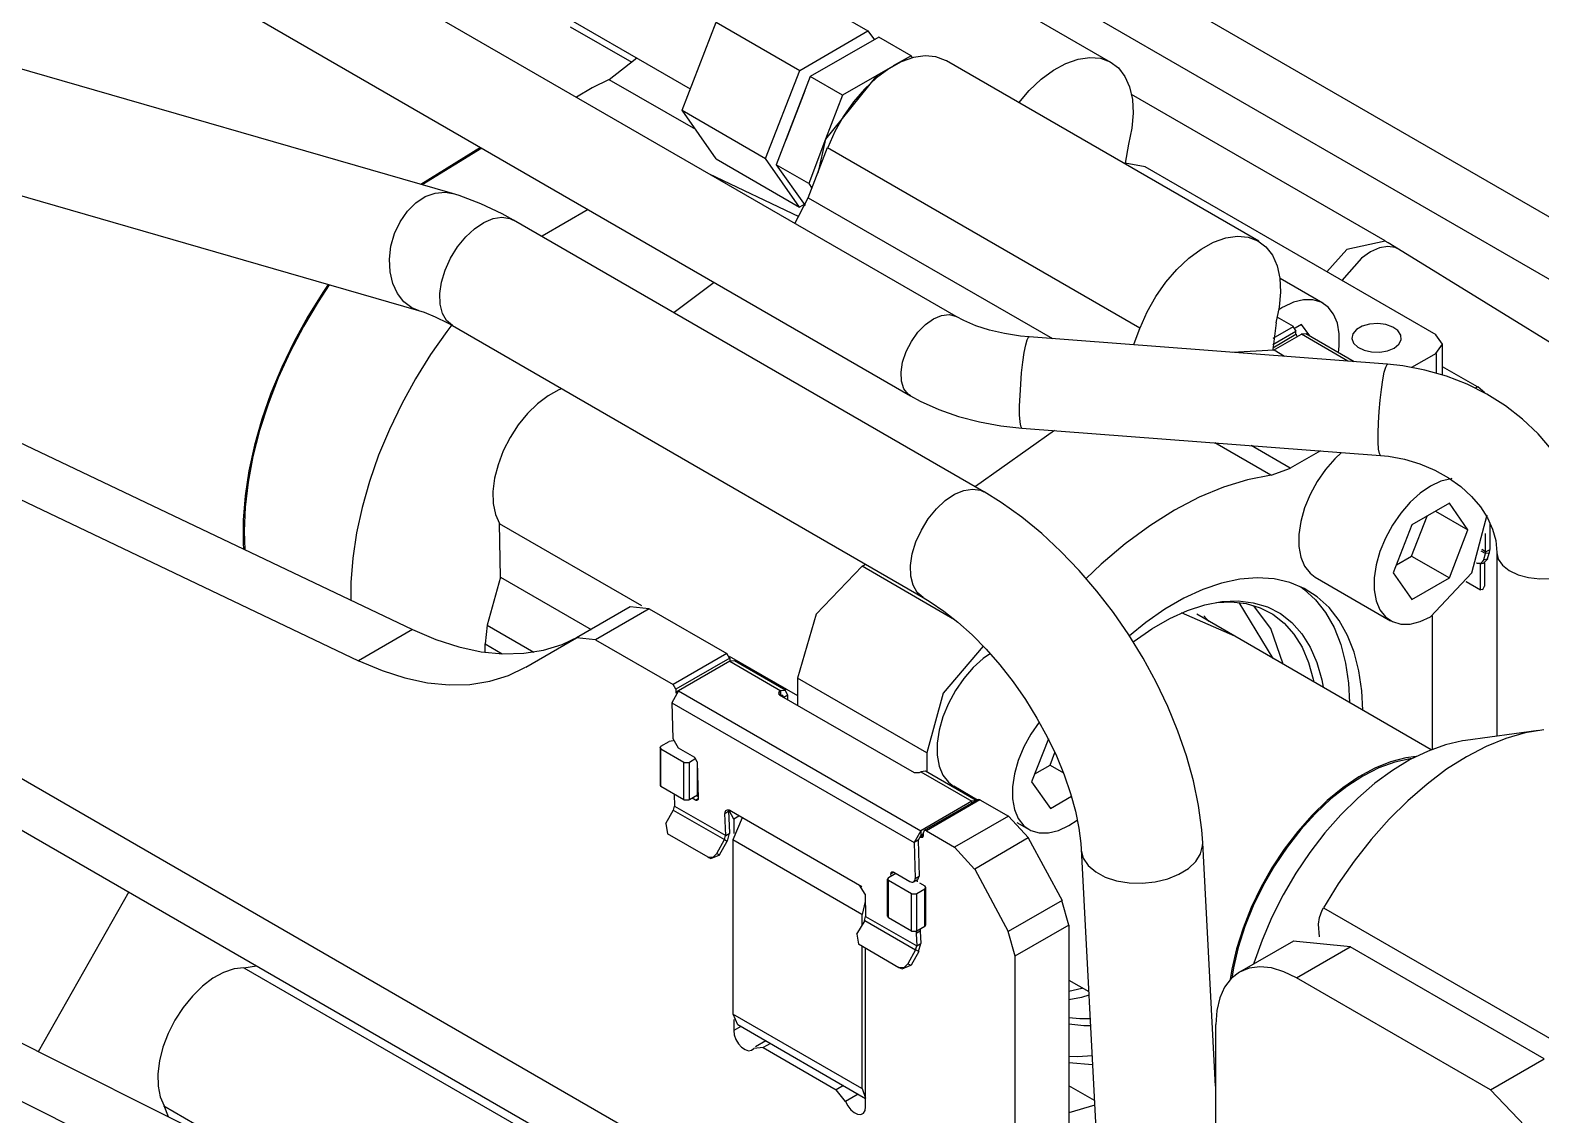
# Model space of a CAD drawing. Extents: x 0 to 258, y 0 to 184.
# Drawn here: x 196.2 to 206.12, y 84.47 to 91.59 of the extents above; entities that cross this region are included whole.
import ezdxf

# ---------------------------------------------------------------- set-up
doc = ezdxf.new("R2010")
doc.units = 0

msp = doc.modelspace()

# ---------------------------------------------------------------- linework, layer by layer
for p, q in [((202.277005, 89.706964), (188.492231, 97.665356)), ((189.622, 97.500521), (200.530757, 91.201858)), ((188.193252, 97.145715), (201.978026, 89.187323)), ((209.452496, 88.46554), (201.745193, 92.915562)), ((203.293004, 91.375953), (201.242486, 92.559962)), ((208.841309, 88.409978), (201.745193, 92.507046)), ((201.149882, 91.899034), (201.697568, 91.582593)), ((200.149758, 91.374101), (199.744946, 91.607728)), ((200.477841, 91.0611), (200.70009, 91.639743)), ((200.70009, 91.639743), (201.250423, 91.323566)), ((201.250423, 91.323566), (201.697568, 91.582593)), ((201.697568, 91.582593), (201.739902, 91.524649)), ((190.682978, 91.474908), (198.70778, 87.652477)), ((201.769006, 91.541847), (201.319215, 91.282556)), ((201.980672, 91.419345), (201.769006, 91.541847)), ((198.969718, 90.515265), (195.874097, 91.408497)), ((199.99757, 91.263736), (200.179312, 91.404851)), ((201.916405, 91.378634), (201.834781, 91.333985)), ((201.980672, 91.419345), (201.864256, 91.352406)), ((201.996547, 91.406981), (201.916405, 91.378634)), ((201.991255, 91.405587), (201.980672, 91.419345)), ((202.073065, 91.418252), (201.996547, 91.406981)), ((202.143867, 91.41214), (202.073065, 91.418252)), ((202.206996, 91.388831), (202.143867, 91.41214)), ((202.212553, 91.385656), (202.206996, 91.388831)), ((204.264023, 90.201734), (202.213505, 91.385743)), ((202.916132, 91.32437), (202.997756, 91.369019)), ((202.997756, 91.369019), (203.077898, 91.397366)), ((203.077898, 91.397366), (203.154415, 91.408637)), ((203.154415, 91.408637), (203.225191, 91.402526)), ((203.225191, 91.402526), (203.288321, 91.379216)), ((203.288321, 91.379216), (203.34211, 91.339317)), ((190.328437, 91.270914), (198.353239, 87.448219)), ((199.99757, 91.263736), (199.887953, 91.208102)), ((199.9963, 91.26377), (200.565153, 90.936746)), ((201.025528, 90.744658), (201.250423, 91.323566)), ((201.319215, 91.282556), (201.094319, 90.703913)), ((201.530881, 91.160054), (201.319215, 91.282556)), ((201.756517, 91.28976), (201.419703, 90.870785)), ((201.755777, 91.289699), (201.530881, 91.160054)), ((201.753925, 91.27425), (201.676031, 91.201051)), ((201.834781, 91.333985), (201.753925, 91.27425)), ((201.858964, 91.349495), (201.755777, 91.289699)), ((201.806047, 91.314835), (201.755777, 91.289699)), ((202.757382, 91.191433), (202.835275, 91.264633)), ((202.835275, 91.264633), (202.916132, 91.32437)), ((203.34211, 91.339317), (203.385026, 91.283921)), ((203.385026, 91.283921), (203.415982, 91.214539)), ((199.887953, 91.208102), (199.782913, 91.147018)), ((201.283364, 91.188597), (201.15766, 90.864612)), ((201.530881, 91.160054), (201.419756, 90.870865)), ((201.676031, 91.201051), (201.603218, 91.116382)), ((202.687982, 91.111167), (202.757382, 91.191433)), ((203.415982, 91.214539), (203.433974, 91.133058)), ((205.094814, 90.203322), (203.427941, 91.164552)), ((200.477841, 91.0611), (201.025528, 90.744658)), ((200.70009, 90.741748), (200.477841, 91.0611)), ((201.603218, 91.116382), (201.537443, 91.022542)), ((203.433974, 91.133058), (203.438736, 91.041695)), ((201.537443, 91.022542), (201.480531, 90.922093)), ((203.438736, 91.041695), (203.430005, 90.942934)), ((201.419756, 90.870865), (201.308631, 90.581411)), ((201.419703, 90.870785), (201.368612, 90.649499)), ((201.480531, 90.922093), (201.434017, 90.81776)), ((203.430005, 90.942934), (203.408045, 90.839464)), ((199.152994, 90.817879), (198.760988, 90.575222)), ((199.162943, 90.81213), (198.770698, 90.57242)), ((201.305986, 90.487484), (201.432985, 90.817683)), ((201.432985, 90.817683), (203.483504, 89.633939)), ((203.408203, 90.839459), (203.387037, 90.713702)), ((200.70009, 90.741748), (201.247777, 90.425307)), ((201.247777, 90.425307), (201.025528, 90.744658)), ((201.308631, 90.581411), (201.094319, 90.703913)), ((201.094319, 90.703913), (201.284819, 90.43589)), ((203.518481, 90.689578), (203.387063, 90.713708)), ((205.428189, 89.587372), (203.517899, 90.689625)), ((195.651847, 90.639884), (198.747468, 89.746651)), ((201.245131, 90.362336), (200.657757, 90.641471)), ((201.308631, 90.581411), (201.329798, 90.549661)), ((198.729265, 90.453847), (198.791203, 90.49436)), ((198.791203, 90.49436), (198.856264, 90.517882)), ((198.856264, 90.517882), (198.921431, 90.523306)), ((198.921431, 90.523306), (198.968924, 90.515183)), ((199.013506, 90.501575), (198.969083, 90.515149)), ((199.155614, 90.448225), (199.013506, 90.501575)), ((201.217271, 90.318889), (201.305774, 90.487521)), ((201.305986, 90.487484), (202.909359, 89.562237)), ((198.626051, 90.330118), (198.673332, 90.398235)), ((198.673332, 90.398235), (198.729265, 90.453847)), ((199.296081, 90.381188), (199.155614, 90.448225)), ((199.369476, 90.340677), (199.296081, 90.381188)), ((199.860092, 90.409635), (199.558997, 90.23454)), ((201.279527, 90.442505), (201.247777, 90.425307)), ((198.589618, 90.252685), (198.626051, 90.330118)), ((199.056421, 90.229687), (199.114868, 90.284186)), ((199.114868, 90.284186), (199.175828, 90.32513)), ((199.175828, 90.32513), (199.236444, 90.35061)), ((199.236444, 90.35061), (199.293858, 90.35942)), ((199.293858, 90.35942), (199.345399, 90.351165)), ((199.345399, 90.351165), (199.368153, 90.340688)), ((202.459567, 88.556292), (199.369238, 90.34064)), ((190.005646, 90.216286), (202.663296, 82.908768)), ((198.555486, 90.084614), (198.565805, 90.169553)), ((198.565805, 90.169553), (198.589618, 90.252685)), ((199.003187, 90.164179), (199.056421, 90.229687)), ((203.885299, 90.150074), (203.966897, 90.194723)), ((203.966897, 90.194723), (204.047065, 90.22307)), ((204.047065, 90.22307), (204.123556, 90.234341)), ((204.123556, 90.234341), (204.194359, 90.228229)), ((204.194359, 90.228229), (204.257488, 90.204893)), ((204.257488, 90.204893), (204.311252, 90.164991)), ((205.094206, 90.203181), (204.841688, 90.147508)), ((205.110954, 90.167944), (205.056397, 90.157731)), ((205.113599, 90.191889), (205.09402, 90.20324)), ((205.159028, 90.161435), (205.110954, 90.167944)), ((205.182312, 90.150535), (205.113599, 90.191889)), ((198.559455, 90.001836), (198.555486, 90.084614)), ((198.921987, 90.012766), (198.957679, 90.090728)), ((198.957679, 90.090728), (199.003187, 90.164179)), ((203.726523, 90.017137), (203.804443, 90.090337)), ((203.804443, 90.090337), (203.885299, 90.150074)), ((204.311252, 90.164991), (204.354193, 90.109598)), ((204.354193, 90.109598), (204.385123, 90.040217)), ((204.841688, 90.147508), (204.711486, 90.000802)), ((204.938234, 90.089805), (204.808509, 89.94479)), ((204.997897, 90.13127), (204.938207, 90.089797)), ((205.056397, 90.157731), (204.997897, 90.13127)), ((205.182312, 90.150535), (205.159028, 90.161435)), ((208.195727, 88.290387), (205.182126, 90.150405)), ((198.577447, 89.925091), (198.559455, 90.001836)), ((198.89791, 89.933936), (198.921987, 90.012766)), ((203.65371, 89.932468), (203.726523, 90.017137)), ((204.385123, 90.040217), (204.403115, 89.958736)), ((198.160755, 89.915826), (198.087254, 89.804725)), ((198.1534, 89.91795), (198.118448, 89.866187)), ((198.608456, 89.857969), (198.577447, 89.925091)), ((198.886533, 89.85793), (198.89791, 89.933936)), ((200.68792, 89.931687), (200.42593, 89.734028)), ((203.587961, 89.838631), (203.65371, 89.932468)), ((204.403115, 89.958736), (204.407877, 89.867373)), ((204.68471, 89.794805), (204.404252, 89.957789)), ((198.087254, 89.804725), (197.990469, 89.642276)), ((198.118448, 89.866187), (198.019362, 89.707271)), ((198.651133, 89.803605), (198.608456, 89.857969)), ((198.703494, 89.764545), (198.651133, 89.803605)), ((198.889179, 89.788299), (198.886533, 89.85793)), ((198.903995, 89.728297), (198.889179, 89.788299)), ((203.531023, 89.738179), (203.587961, 89.838631)), ((204.407877, 89.867373), (204.399146, 89.768612)), ((204.491512, 89.80079), (204.423302, 89.768712)), ((204.55742, 89.817168), (204.491512, 89.80079)), ((204.618723, 89.817308), (204.55742, 89.817168)), ((204.673386, 89.801195), (204.618723, 89.817308)), ((204.719556, 89.769379), (204.673386, 89.801195)), ((204.755619, 89.722942), (204.719556, 89.769379)), ((190.21202, 89.758558), (202.869671, 82.45104)), ((198.019362, 89.707271), (197.92898, 89.5431)), ((198.746092, 89.746871), (198.703494, 89.764545)), ((198.747203, 89.74654), (198.78324, 89.735084)), ((198.78324, 89.735084), (198.855603, 89.706308)), ((198.855603, 89.706308), (198.935957, 89.666594)), ((198.931194, 89.680733), (198.903995, 89.728297)), ((198.969453, 89.647856), (198.931194, 89.680733)), ((202.07579, 89.655365), (202.128601, 89.693081)), ((202.128601, 89.693081), (202.181305, 89.715359)), ((202.181305, 89.715359), (202.230597, 89.720783)), ((202.230597, 89.720783), (202.27338, 89.709009)), ((202.27338, 89.709009), (202.276291, 89.707422)), ((202.326588, 89.68086), (202.277085, 89.706974)), ((202.405751, 89.6473), (202.326588, 89.68086)), ((203.484509, 89.633849), (203.531023, 89.738179)), ((204.399146, 89.768612), (204.377186, 89.665141)), ((204.491565, 89.642141), (204.385732, 89.702466)), ((204.422773, 89.768612), (204.396315, 89.752208)), ((204.780225, 89.663464), (204.755619, 89.722942)), ((197.990469, 89.642276), (197.902866, 89.475001)), ((198.932438, 89.610211), (198.825546, 89.457941)), ((198.964558, 89.652656), (198.932438, 89.610211)), ((198.935957, 89.666594), (198.969453, 89.647861)), ((198.969718, 89.647962), (202.060047, 87.86335)), ((201.982948, 89.543886), (202.026207, 89.60457)), ((202.026207, 89.60457), (202.07579, 89.655365)), ((202.495709, 89.618307), (202.405751, 89.6473)), ((202.594425, 89.595289), (202.495709, 89.618307)), ((202.699465, 89.579255), (202.594425, 89.595289)), ((202.754868, 89.57399), (202.699465, 89.579255)), ((202.743915, 89.555609), (202.752911, 89.572463)), ((202.752911, 89.572463), (202.756615, 89.574051)), ((205.108043, 89.394491), (202.7559, 89.573879)), ((203.483504, 89.633939), (203.44117, 89.521756)), ((204.377371, 89.665162), (204.35594, 89.490411)), ((204.356628, 89.523079), (204.50744, 89.611449)), ((204.356628, 89.502706), (204.50744, 89.591077)), ((204.359273, 89.565677), (204.491565, 89.642141)), ((204.361919, 89.486566), (204.544481, 89.590812)), ((204.50863, 89.611494), (204.490903, 89.642115)), ((204.544481, 89.655635), (204.502148, 89.630764)), ((204.50744, 89.591077), (204.50744, 89.611449)), ((204.50863, 89.591082), (204.513922, 89.573646)), ((204.574723, 89.593878), (204.543476, 89.590783)), ((204.600044, 89.579964), (204.544481, 89.655635)), ((204.848752, 89.414335), (204.544481, 89.590812)), ((204.891085, 89.410896), (204.573586, 89.593987)), ((204.792925, 89.592971), (204.780225, 89.663464)), ((204.792925, 89.513866), (204.792925, 89.592971)), ((204.882724, 89.593728), (204.87611, 89.563084)), ((204.906272, 89.621472), (204.882724, 89.593728)), ((204.944108, 89.6433), (204.906272, 89.621472)), ((204.992156, 89.656873), (204.944108, 89.6433)), ((205.045231, 89.660683), (204.992156, 89.656873)), ((205.097592, 89.654333), (205.045231, 89.660683)), ((205.14355, 89.638511), (205.097592, 89.654333)), ((205.178131, 89.614937), (205.14355, 89.638511)), ((205.197446, 89.586166), (205.178131, 89.614937)), ((205.200092, 89.55531), (205.197446, 89.586166)), ((205.469913, 89.526083), (205.42766, 89.587317)), ((197.985469, 84.013138), (186.970879, 89.522814)), ((197.902866, 89.475001), (197.82529, 89.304417)), ((197.92898, 89.5431), (197.848044, 89.375119)), ((201.925718, 89.408488), (201.948737, 89.477126)), ((201.948737, 89.477126), (201.982948, 89.543886)), ((202.724336, 89.471133), (202.734125, 89.521108)), ((202.734125, 89.521108), (202.743915, 89.555609)), ((204.363401, 89.486267), (204.092071, 89.47198)), ((204.433357, 89.446085), (204.364565, 89.486302)), ((204.787898, 89.470805), (204.792925, 89.513866)), ((204.87611, 89.563084), (204.886958, 89.532858)), ((204.886958, 89.532858), (204.914342, 89.506328)), ((204.914342, 89.506328), (204.955167, 89.486378)), ((204.955167, 89.486378), (205.004988, 89.47516)), ((205.004988, 89.47516), (205.058434, 89.473837)), ((205.058434, 89.473837), (205.10971, 89.482648)), ((205.10971, 89.482648), (205.153234, 89.500587)), ((205.153657, 89.500576), (205.184746, 89.525711)), ((205.184746, 89.525711), (205.200092, 89.55531)), ((205.42766, 89.464849), (205.469913, 89.526083)), ((205.470522, 89.322789), (205.470522, 89.525989)), ((197.848044, 89.375119), (197.777321, 89.204807)), ((198.825546, 89.457941), (198.726486, 89.299025)), ((201.9154, 89.342281), (201.925718, 89.408488)), ((202.707138, 89.338101), (202.715075, 89.408826)), ((202.715075, 89.408826), (202.724336, 89.471133)), ((205.088491, 89.341517), (205.09828, 89.376018)), ((205.09828, 89.376018), (205.107276, 89.392872)), ((205.107276, 89.392872), (205.11098, 89.39446)), ((205.209537, 89.383495), (205.109075, 89.394396)), ((205.354344, 89.356204), (205.209537, 89.383495)), ((205.428189, 89.46487), (205.266793, 89.372531)), ((205.428189, 89.46487), (205.428189, 89.335225)), ((205.700709, 89.245267), (205.470522, 89.378352)), ((197.630928, 83.80888), (186.616337, 89.318821)), ((197.82529, 89.304417), (197.758404, 89.13207)), ((198.726486, 89.299025), (198.636078, 89.134853)), ((201.91831, 89.282668), (201.9154, 89.342281)), ((201.93445, 89.233392), (201.91831, 89.282668)), ((202.700788, 89.263404), (202.707138, 89.338101)), ((205.069441, 89.229235), (205.078701, 89.291542)), ((205.078701, 89.291542), (205.088491, 89.341517)), ((205.495843, 89.315725), (205.354344, 89.356204)), ((205.632394, 89.262562), (205.495843, 89.315725)), ((197.777321, 89.204807), (197.71742, 89.033656)), ((199.598049, 89.187783), (199.52894, 89.135414)), ((199.667979, 89.226129), (199.598049, 89.187783)), ((199.686499, 89.233882), (199.667979, 89.226129)), ((201.962601, 89.197552), (201.93445, 89.233392)), ((201.977153, 89.187365), (201.962601, 89.197552)), ((201.9771, 89.187397), (202.04068, 89.152967)), ((202.693909, 89.120815), (202.696554, 89.189424)), ((202.696554, 89.189424), (202.700788, 89.263404)), ((205.061503, 89.158512), (205.069441, 89.229235)), ((205.762357, 89.197356), (205.632394, 89.262562)), ((205.700709, 89.245267), (205.684834, 89.236006)), ((205.748466, 89.20582), (205.701662, 89.245399)), ((205.884224, 89.120894), (205.762357, 89.197356)), ((197.758404, 89.13207), (197.702841, 88.959517)), ((198.636078, 89.134853), (198.555169, 88.966875)), ((199.52894, 89.135414), (199.4629, 89.070719)), ((202.04068, 89.152967), (202.163129, 89.097833)), ((202.163129, 89.097833), (202.29333, 89.052362)), ((202.693909, 89.061881), (202.693909, 89.120815)), ((205.05092, 89.009835), (205.055153, 89.083813)), ((205.055153, 89.083813), (205.061503, 89.158512)), ((205.996539, 89.034106), (205.884224, 89.120894)), ((197.71742, 89.033656), (197.668842, 88.863172)), ((199.40202, 88.995789), (199.348336, 88.913043)), ((199.4629, 89.070719), (199.40202, 88.995789)), ((202.29333, 89.052362), (202.429775, 89.016704)), ((202.429775, 89.016704), (202.570798, 88.990986)), ((202.570798, 88.990986), (202.709254, 88.97572)), ((202.696819, 89.016331), (202.693909, 89.061881)), ((202.702111, 88.987026), (202.696819, 89.016331)), ((202.709254, 88.975807), (202.702111, 88.987026)), ((202.708275, 88.975656), (205.063064, 88.796269)), ((202.709254, 88.975728), (202.709254, 88.975807)), ((205.048274, 88.941224), (205.05092, 89.009835)), ((206.097928, 88.938065), (205.996539, 89.034106)), ((197.702841, 88.959517), (197.659106, 88.788326)), ((198.555169, 88.966875), (198.484446, 88.79656)), ((199.348336, 88.913043), (199.303516, 88.825164)), ((202.922746, 88.960139), (202.403714, 88.592154)), ((204.343398, 88.666359), (203.975628, 88.879084)), ((205.048274, 88.882293), (205.048274, 88.941224)), ((205.051184, 88.836742), (205.048274, 88.882293)), ((206.187224, 88.833962), (206.097928, 88.938065)), ((197.659106, 88.788326), (197.627567, 88.620041)), ((197.668842, 88.863172), (197.632012, 88.694852)), ((198.484446, 88.79656), (198.424518, 88.625409)), ((199.303516, 88.825164), (199.26904, 88.734992)), ((204.470398, 88.712396), (204.213753, 88.860827)), ((204.668835, 88.826167), (204.470398, 88.712396)), ((204.807636, 88.815666), (204.763265, 88.773811)), ((205.056476, 88.807437), (205.051184, 88.836742)), ((205.06362, 88.796219), (205.056476, 88.807437)), ((205.06362, 88.796137), (205.06362, 88.796219)), ((205.06362, 88.796137), (205.114949, 88.790872)), ((205.114949, 88.790872), (205.220068, 88.771451)), ((197.632012, 88.694852), (197.607406, 88.530178)), ((199.26904, 88.734992), (199.246022, 88.645441)), ((204.34451, 88.666314), (204.47143, 88.71237)), ((204.701935, 88.703149), (204.647245, 88.623917)), ((204.763265, 88.773811), (204.701935, 88.703149)), ((205.220068, 88.771451), (205.322408, 88.740897)), ((205.322408, 88.740897), (205.419616, 88.699982)), ((205.419616, 88.699982), (205.509601, 88.649778)), ((197.627567, 88.620041), (197.608517, 88.45619)), ((198.424518, 88.625409), (198.37594, 88.454925)), ((199.246022, 88.645441), (199.235174, 88.559409)), ((204.032619, 88.588034), (203.871938, 88.520984)), ((204.190575, 88.636615), (204.032619, 88.588034)), ((204.34451, 88.666314), (204.190575, 88.636615)), ((204.647245, 88.623917), (204.601102, 88.538814)), ((205.392338, 88.594493), (205.324128, 88.547815)), ((205.460547, 88.626571), (205.392338, 88.594493)), ((205.526428, 88.642975), (205.460547, 88.626571)), ((205.509601, 88.649778), (205.590563, 88.591625)), ((205.53172, 88.643504), (205.526428, 88.642975)), ((205.590563, 88.591625), (205.660942, 88.52709)), ((197.607406, 88.530178), (197.594971, 88.370595)), ((199.235174, 88.559409), (199.23782, 88.47968)), ((199.23782, 88.47968), (199.252107, 88.40883)), ((202.147254, 88.445189), (202.205726, 88.499688)), ((202.205726, 88.499688), (202.26666, 88.540632)), ((202.26666, 88.540632), (202.327276, 88.566111)), ((202.327276, 88.566111), (202.38469, 88.574922)), ((202.38469, 88.574922), (202.436231, 88.566667)), ((202.436231, 88.566667), (202.45925, 88.556136)), ((202.573523, 88.486024), (202.460361, 88.556179)), ((202.708196, 88.389806), (202.573523, 88.486024)), ((203.871938, 88.520984), (203.709881, 88.436026)), ((204.601102, 88.538814), (204.56504, 88.450737)), ((205.258221, 88.488128), (205.19689, 88.417466)), ((205.324128, 88.547815), (205.258221, 88.488128)), ((205.515501, 88.481415), (205.269439, 88.339864)), ((205.637209, 88.307055), (205.515501, 88.481415)), ((205.660942, 88.52709), (205.7196, 88.457852)), ((197.608517, 88.45619), (197.602167, 88.298258)), ((198.37594, 88.454925), (198.339137, 88.286608)), ((199.252107, 88.40883), (199.278301, 88.34915)), ((202.09402, 88.379681), (202.147254, 88.445189)), ((202.838794, 88.282724), (202.708196, 88.389806)), ((203.709881, 88.436026), (203.547824, 88.333879)), ((204.56504, 88.450737), (204.540169, 88.362686)), ((205.19689, 88.417466), (205.142227, 88.338234)), ((205.266793, 88.134283), (205.36998, 88.397543)), ((205.425543, 88.429557), (205.637209, 88.307055)), ((205.663658, 88.024202), (205.762807, 88.406647)), ((205.7196, 88.457852), (205.765823, 88.38557)), ((205.765823, 88.38557), (205.79924, 88.31172)), ((197.594971, 88.370595), (197.594971, 88.217507)), ((197.602167, 88.298258), (197.606136, 88.177055)), ((198.339137, 88.286608), (198.314531, 88.121932)), ((199.276634, 88.349124), (200.210612, 87.810698)), ((199.284307, 87.996131), (199.277428, 88.349156)), ((202.012845, 88.228265), (202.048511, 88.306227)), ((202.048511, 88.306227), (202.09402, 88.379681)), ((202.964789, 88.16572), (202.838794, 88.282724)), ((203.547824, 88.333879), (203.387116, 88.215398)), ((204.540169, 88.362686), (204.527469, 88.277663)), ((205.142227, 88.338234), (205.096084, 88.253133)), ((205.269439, 88.339864), (205.147731, 88.024216)), ((205.515501, 87.991408), (205.637209, 88.307055)), ((205.753626, 88.162858), (205.753626, 88.283243)), ((205.78273, 88.177939), (205.78273, 88.350976)), ((205.79924, 88.31172), (205.819877, 88.237367)), ((197.594971, 88.217507), (197.597617, 88.181577)), ((201.988768, 88.149438), (202.012845, 88.228265)), ((203.387116, 88.215398), (203.229134, 88.081586)), ((204.527469, 88.277663), (204.527469, 88.198558)), ((204.527469, 88.198558), (204.540169, 88.128065)), ((205.096084, 88.253133), (205.060021, 88.165056)), ((205.819877, 88.237367), (205.827286, 88.158592)), ((198.314531, 88.121932), (198.302095, 87.962351)), ((201.977391, 88.073431), (201.988768, 88.149438)), ((203.085624, 88.039718), (202.964789, 88.16572)), ((204.540169, 88.128065), (204.564775, 88.068587)), ((205.060021, 88.165056), (205.035151, 88.077006)), ((205.168897, 88.076868), (205.266793, 88.134283)), ((205.266793, 88.134283), (205.515501, 87.991408)), ((205.695417, 88.08851), (205.692772, 88.089568)), ((205.695735, 88.088547), (205.726043, 88.088487)), ((205.716584, 88.084541), (205.740397, 88.08851)), ((205.71923, 87.912297), (205.71923, 88.08507)), ((205.753626, 88.15148), (205.724522, 88.16762)), ((205.726043, 88.088487), (205.743201, 88.11347)), ((205.753626, 88.162858), (205.729813, 88.177939)), ((205.740502, 88.088409), (205.768098, 88.117392)), ((205.743042, 88.11338), (205.753626, 88.15148)), ((205.743042, 88.11338), (205.766855, 88.117349)), ((205.745688, 88.089833), (205.745688, 87.937697)), ((205.753308, 88.151364), (205.755954, 88.162768)), ((205.753626, 88.162858), (205.78273, 88.177939)), ((205.777438, 88.155185), (205.753626, 88.15148)), ((205.766855, 88.117349), (205.777438, 88.155185)), ((205.778206, 88.155277), (205.781381, 88.178058)), ((205.827286, 88.157439), (205.836811, 88.115415)), ((205.827709, 88.158624), (205.827709, 86.953184)), ((205.836811, 88.115415), (205.864592, 88.075124)), ((199.284307, 87.996131), (199.198476, 87.680816)), ((199.284571, 87.99617), (199.879883, 87.653006)), ((201.659257, 88.068671), (201.357132, 87.753209)), ((201.660527, 88.068666), (201.681693, 88.081895)), ((202.266422, 87.717564), (201.660527, 88.068666)), ((201.980037, 88.003798), (201.977391, 88.073431)), ((201.994854, 87.943799), (201.980037, 88.003798)), ((203.200638, 87.905641), (203.085624, 88.039718)), ((203.229134, 88.081586), (203.130047, 87.988378)), ((204.254631, 87.992204), (204.139458, 87.982785)), ((204.364221, 87.985219), (204.254631, 87.992204)), ((204.467117, 87.961936), (204.364221, 87.985219)), ((204.564775, 88.068587), (204.600838, 88.02215)), ((204.600838, 88.02215), (204.634598, 87.996829)), ((204.63444, 87.996964), (205.12921, 87.71095)), ((205.035151, 88.077006), (205.022451, 87.991979)), ((205.022451, 87.991979), (205.022451, 87.912874)), ((205.147731, 88.024216), (205.269439, 87.85012)), ((205.269439, 87.85012), (205.515501, 87.991408)), ((205.392285, 87.737059), (205.663658, 88.024202)), ((205.864592, 88.075124), (205.908857, 88.040094)), ((205.908857, 88.040094), (205.96688, 88.012521)), ((205.96688, 88.012521), (206.034957, 87.994133)), ((206.034957, 87.994133), (206.108855, 87.986116)), ((206.108855, 87.986116), (206.183891, 87.988947)), ((198.302095, 87.962351), (198.302095, 87.846207)), ((202.022053, 87.896235), (201.994854, 87.943799)), ((202.059915, 87.863593), (202.022053, 87.896235)), ((203.309249, 87.764427), (203.200638, 87.905641)), ((203.897073, 87.915322), (203.772349, 87.857973)), ((204.01984, 87.957068), (203.897073, 87.915322)), ((204.139458, 87.982785), (204.01984, 87.957068)), ((204.562209, 87.922561), (204.467117, 87.961936)), ((204.539454, 87.933856), (204.560356, 87.918536)), ((204.560356, 87.918536), (204.637059, 87.848366)), ((204.648568, 87.867504), (204.562209, 87.922561)), ((205.022451, 87.912874), (205.035151, 87.842381)), ((205.71923, 87.912297), (205.626626, 87.966537)), ((205.711292, 87.917324), (205.626626, 87.966537)), ((205.710684, 87.917277), (205.735428, 87.915268)), ((205.735428, 87.915268), (205.746059, 87.937703)), ((200.136529, 87.802231), (199.784633, 87.597973)), ((200.260883, 87.789795), (199.908987, 87.585537)), ((200.261915, 87.789758), (200.136899, 87.802141)), ((200.260883, 87.789795), (200.771528, 87.495315)), ((202.060338, 87.863357), (202.106455, 87.835433)), ((202.106455, 87.835433), (202.196201, 87.773894)), ((203.647016, 87.785612), (203.522291, 87.698975)), ((203.772349, 87.857973), (203.647016, 87.785612)), ((203.796347, 87.778638), (203.910673, 87.815576)), ((203.910673, 87.815576), (204.021586, 87.836452)), ((203.985629, 87.831383), (204.082916, 87.835087)), ((204.021586, 87.836452), (204.127816, 87.841029)), ((204.082916, 87.835087), (204.181315, 87.823525)), ((204.127816, 87.841029), (204.22812, 87.829255)), ((204.358427, 87.463612), (204.134986, 87.831062)), ((204.181315, 87.823525), (204.272728, 87.79605)), ((204.22812, 87.829255), (204.321306, 87.801249)), ((204.343848, 87.658798), (204.228464, 87.811608)), ((204.272728, 87.79605), (204.356098, 87.752981)), ((204.321306, 87.801249), (204.40629, 87.757352)), ((204.637059, 87.848366), (204.703364, 87.763808)), ((204.725297, 87.797336), (204.648568, 87.867504)), ((204.791602, 87.712775), (204.725297, 87.797336)), ((205.035151, 87.842381), (205.060021, 87.782906)), ((201.357132, 87.753209), (201.234971, 87.333837)), ((202.196201, 87.773894), (202.288329, 87.700972)), ((202.288329, 87.700972), (202.381357, 87.61715)), ((203.410743, 87.61706), (203.309249, 87.764427)), ((203.522291, 87.698975), (203.414209, 87.611715)), ((203.562905, 87.658499), (203.679983, 87.726073)), ((203.679983, 87.726073), (203.796347, 87.778638)), ((204.106835, 87.608855), (203.757585, 87.76276)), ((205.396439, 86.86402), (203.856566, 87.753812)), ((203.904191, 87.742171), (203.935941, 87.706716)), ((204.356098, 87.752981), (204.430446, 87.694829)), ((204.40629, 87.757352), (204.482066, 87.69808)), ((204.430446, 87.694829), (204.494899, 87.622269)), ((204.482066, 87.69808), (204.547736, 87.624124)), ((204.703364, 87.763808), (204.758556, 87.665722)), ((204.846794, 87.614692), (204.791602, 87.712775)), ((205.060021, 87.782906), (205.096084, 87.736466)), ((205.096084, 87.736466), (205.142227, 87.70465)), ((205.142227, 87.70465), (205.19689, 87.688537)), ((205.19689, 87.688537), (205.258221, 87.688677)), ((205.258221, 87.688677), (205.324102, 87.705081)), ((205.324102, 87.705081), (205.392311, 87.737162)), ((205.392311, 87.737162), (205.392311, 87.737162)), ((205.40173, 87.742435), (205.40173, 86.865872)), ((198.70778, 87.652477), (198.353239, 87.448219)), ((198.707754, 87.652379), (198.860657, 87.587347)), ((198.860657, 87.587347), (199.011204, 87.538966)), ((199.198476, 87.680816), (199.184453, 87.558341)), ((199.197259, 87.680787), (199.504175, 87.50484)), ((199.451259, 87.405621), (199.784633, 87.597973)), ((199.689992, 87.555105), (199.798656, 87.606884)), ((199.908352, 87.585656), (199.783337, 87.598039)), ((202.381357, 87.61715), (202.473723, 87.523292)), ((203.504485, 87.464554), (203.410743, 87.61706)), ((203.446541, 87.576706), (203.562905, 87.658499)), ((204.424096, 87.425698), (204.343848, 87.658798)), ((204.494899, 87.622269), (204.548688, 87.536156)), ((204.547736, 87.624124), (204.602557, 87.536354)), ((204.758556, 87.665722), (204.802106, 87.555118)), ((204.890318, 87.504088), (204.846794, 87.614692)), ((199.011204, 87.538966), (199.158286, 87.507599)), ((199.158286, 87.507599), (199.300764, 87.493497)), ((199.18403, 87.503781), (199.18403, 87.558285)), ((199.18403, 87.558285), (199.295155, 87.493727)), ((199.300764, 87.493497), (199.43758, 87.496751)), ((199.43758, 87.496751), (199.567649, 87.517336)), ((199.567649, 87.517336), (199.689992, 87.555105)), ((199.908987, 87.585537), (200.419632, 87.291057)), ((200.771528, 87.495315), (200.419632, 87.291057)), ((200.789731, 87.46461), (200.772004, 87.49523)), ((202.454911, 87.544429), (202.190937, 87.235684)), ((202.501689, 87.496516), (202.454143, 87.46244)), ((202.473723, 87.523292), (202.563866, 87.420496)), ((203.440985, 87.572419), (203.446541, 87.576706)), ((204.548688, 87.536156), (204.59118, 87.437498)), ((204.602557, 87.536354), (204.645896, 87.435799)), ((204.802106, 87.555118), (204.833512, 87.43313)), ((204.92175, 87.3821), (204.890318, 87.504088)), ((198.354192, 87.448277), (198.507094, 87.383245)), ((199.336456, 87.351003), (199.450147, 87.405669)), ((200.790049, 87.464623), (200.435507, 87.260629)), ((200.790049, 87.44425), (200.454028, 87.250575)), ((200.787403, 87.477852), (201.234548, 87.218825)), ((200.820978, 87.447293), (200.789731, 87.444197)), ((200.790049, 87.464623), (200.790049, 87.44425)), ((200.790049, 87.44425), (201.126069, 87.250311)), ((201.157819, 87.253486), (200.821799, 87.447425)), ((202.388262, 87.402753), (202.326932, 87.332091)), ((202.454143, 87.46244), (202.388262, 87.402753)), ((202.563866, 87.420496), (202.650358, 87.310056)), ((203.58984, 87.3079), (203.504485, 87.464554)), ((204.59118, 87.437498), (204.621898, 87.327453)), ((204.645896, 87.435799), (204.677196, 87.323635)), ((204.833512, 87.43313), (204.852562, 87.301013)), ((198.507094, 87.383245), (198.657668, 87.334864)), ((198.657668, 87.334864), (198.80475, 87.303497)), ((198.80475, 87.303497), (198.947228, 87.289395)), ((198.947228, 87.289395), (199.084017, 87.292649)), ((199.084017, 87.292649), (199.214086, 87.313234)), ((199.214086, 87.313234), (199.336456, 87.351003)), ((200.436169, 87.260508), (200.418442, 87.291128)), ((202.08386, 86.843911), (201.234548, 87.333919)), ((201.234548, 87.333919), (201.234548, 87.156648)), ((202.326932, 87.332091), (202.272269, 87.252861)), ((202.650358, 87.310056), (202.731876, 87.193428)), ((203.666119, 87.148092), (203.58984, 87.3079)), ((204.621898, 87.327453), (204.625603, 87.309355)), ((204.677196, 87.323635), (204.686457, 87.274189)), ((204.852562, 87.301013), (204.858912, 87.174741)), ((204.9408, 87.24998), (204.92175, 87.3821)), ((200.454372, 87.250599), (200.410187, 87.1726)), ((200.435507, 87.260629), (200.435507, 87.239992)), ((200.454028, 87.250311), (200.435507, 87.239992)), ((200.435507, 87.239992), (200.435507, 87.236023)), ((200.454028, 87.250575), (202.044172, 86.331943)), ((201.116756, 87.24518), (201.109694, 87.234968)), ((201.109694, 87.234968), (201.116756, 87.224755)), ((201.126069, 87.250311), (201.115486, 87.245284)), ((201.115486, 87.224646), (201.115486, 87.245284)), ((201.115486, 87.224646), (202.001839, 86.71453)), ((201.13795, 87.220718), (201.12554, 87.219669)), ((201.156494, 87.252773), (201.125593, 87.250295)), ((201.126069, 87.219619), (201.126069, 87.250311)), ((201.143267, 87.209456), (201.13795, 87.220718)), ((201.14459, 87.209565), (201.171048, 87.224646)), ((201.169778, 87.224763), (201.156494, 87.252773)), ((201.171048, 87.194219), (201.171048, 87.224646)), ((202.190937, 87.235684), (202.083489, 86.843943)), ((202.272269, 87.252861), (202.226099, 87.167758)), ((202.731876, 87.193428), (202.807203, 87.072199)), ((204.94715, 87.123708), (204.9408, 87.24998)), ((200.409049, 87.172523), (202.001839, 86.254156)), ((200.409049, 87.172523), (200.416987, 86.937309)), ((202.226099, 87.167758), (202.190037, 87.079681)), ((203.732767, 86.986143), (203.666119, 87.148092)), ((202.16543, 86.991631), (202.152731, 86.906607)), ((202.190037, 87.079681), (202.16543, 86.991631)), ((202.821173, 87.045375), (202.767225, 86.967088)), ((202.807203, 87.072199), (202.875254, 86.948096)), ((206.136583, 86.99462), (206.013843, 86.974591)), ((200.337612, 86.888097), (200.393174, 86.918524)), ((200.418733, 86.921828), (200.391957, 86.9186)), ((200.416114, 86.937298), (200.452494, 86.876661)), ((202.152731, 86.906607), (202.152731, 86.827499)), ((202.767225, 86.967088), (202.721081, 86.881985)), ((202.8829, 86.934928), (202.771775, 86.653147)), ((202.875254, 86.948096), (202.935155, 86.822954)), ((203.789071, 86.823078), (203.732767, 86.986143)), ((205.490128, 86.896611), (205.375484, 86.855389)), ((205.601808, 86.922196), (205.490128, 86.896611)), ((205.621123, 86.925054), (205.601808, 86.922196)), ((206.100229, 86.99049), (205.621334, 86.925138)), ((205.887372, 86.938246), (205.758415, 86.885932)), ((206.013843, 86.974591), (205.887372, 86.938246)), ((200.338935, 86.887978), (200.331908, 86.877778)), ((200.331908, 86.877778), (200.338935, 86.867578)), ((200.33232, 86.877778), (200.33232, 86.632774)), ((200.488424, 86.780941), (200.337612, 86.867459)), ((200.337612, 86.62272), (200.337612, 86.867459)), ((200.451382, 86.87672), (200.559861, 86.815336)), ((200.567799, 86.80634), (200.525466, 86.780941)), ((200.576742, 86.785108), (200.558486, 86.815426)), ((202.08386, 86.843911), (202.08386, 86.718499)), ((202.152731, 86.827499), (202.165166, 86.757006)), ((202.685019, 86.79391), (202.660148, 86.70586)), ((202.721081, 86.881985), (202.685019, 86.79391)), ((202.893484, 86.763213), (202.925233, 86.845763)), ((202.935155, 86.822954), (202.986167, 86.698629)), ((203.834473, 86.659971), (203.789071, 86.823078)), ((205.230334, 86.8106), (205.129316, 86.784168)), ((205.259173, 86.799004), (205.142571, 86.728093)), ((205.257638, 86.804253), (205.156753, 86.782319)), ((205.298622, 86.819675), (205.230334, 86.8106)), ((205.272455, 86.806105), (205.257638, 86.804253)), ((205.375484, 86.855389), (205.259173, 86.799004)), ((205.628161, 86.818151), (205.497933, 86.735559)), ((205.758415, 86.885932), (205.628161, 86.818151)), ((200.488424, 86.535937), (200.488424, 86.780941)), ((200.489191, 86.780814), (200.52454, 86.780814)), ((200.525466, 86.535937), (200.525466, 86.780941)), ((200.575736, 86.785174), (200.583674, 86.543874)), ((200.578382, 86.566364), (200.578382, 86.752101)), ((202.000648, 86.714461), (202.035996, 86.714461)), ((202.036235, 86.71453), (202.044172, 86.719557)), ((202.044172, 86.719557), (202.380193, 86.525618)), ((202.076081, 86.722658), (202.044834, 86.719563)), ((202.409297, 86.530116), (202.075922, 86.722732)), ((202.165166, 86.757006), (202.189772, 86.697531)), ((202.189772, 86.697531), (202.225835, 86.651091)), ((202.660148, 86.70586), (202.647448, 86.620833)), ((202.792942, 86.705799), (202.893484, 86.763213)), ((202.893484, 86.763213), (202.980796, 86.712414)), ((202.986167, 86.698629), (203.027786, 86.577021)), ((205.025731, 86.742229), (204.921062, 86.685384)), ((205.052825, 86.744312), (204.947336, 86.690789)), ((205.129316, 86.784168), (205.025731, 86.742229)), ((205.142571, 86.728093), (205.026922, 86.643458)), ((205.156753, 86.782319), (205.052825, 86.744312)), ((205.497933, 86.735559), (205.368949, 86.63896)), ((200.331606, 86.632816), (200.339014, 86.622603)), ((200.488424, 86.535937), (200.337612, 86.62272)), ((202.225835, 86.651091), (202.259596, 86.625771)), ((202.26113, 86.625895), (202.417234, 86.534878)), ((202.647448, 86.620833), (202.647448, 86.541728)), ((202.771775, 86.653147), (202.896129, 86.479051)), ((203.86826, 86.497998), (203.834473, 86.659971)), ((204.816764, 86.61443), (204.714291, 86.530362)), ((204.841873, 86.622532), (204.737918, 86.540538)), ((204.921062, 86.685384), (204.816764, 86.61443)), ((204.947336, 86.690789), (204.841873, 86.622532)), ((205.026922, 86.643458), (204.913601, 86.546062)), ((205.368949, 86.63896), (205.242478, 86.529285)), ((200.424924, 86.572714), (200.42757, 86.494397)), ((200.489165, 86.535857), (200.52454, 86.535857)), ((200.578382, 86.566364), (200.525466, 86.535937)), ((200.565153, 86.53382), (200.543986, 86.546785)), ((200.568566, 86.531984), (200.565127, 86.533571)), ((200.565153, 86.53382), (200.583674, 86.544403)), ((200.571741, 86.53119), (200.568566, 86.531984)), ((200.583674, 86.555516), (200.570445, 86.562395)), ((200.574652, 86.531285), (200.571741, 86.53119)), ((200.577297, 86.532344), (200.574652, 86.531285)), ((200.579943, 86.534196), (200.577297, 86.532344)), ((200.582192, 86.568314), (200.578488, 86.566462)), ((200.582589, 86.536842), (200.579943, 86.534196)), ((200.582192, 86.568578), (200.582192, 86.568314)), ((200.582827, 86.543774), (200.582589, 86.540043)), ((200.582589, 86.540043), (200.582589, 86.536842)), ((202.380193, 86.525618), (202.044172, 86.331943)), ((202.422526, 86.536995), (202.067985, 86.333001)), ((202.433109, 86.535937), (202.081214, 86.331679)), ((202.380193, 86.513712), (202.380193, 86.525618)), ((202.409138, 86.5301), (202.380722, 86.525655)), ((202.433744, 86.535852), (202.421309, 86.537175)), ((202.433109, 86.535937), (202.620963, 86.428251)), ((202.647448, 86.541728), (202.660148, 86.471236)), ((202.896129, 86.479051), (203.033713, 86.558691)), ((203.027786, 86.577021), (203.059721, 86.460049)), ((203.889956, 86.338219), (203.86826, 86.497998)), ((204.714291, 86.530362), (204.615072, 86.434361)), ((204.737918, 86.540538), (204.637033, 86.445997)), ((204.913601, 86.546062), (204.803852, 86.437006)), ((205.242478, 86.529285), (205.119738, 86.407595)), ((200.419632, 86.468203), (200.369362, 86.377451)), ((200.419632, 86.468203), (200.755653, 86.274264)), ((200.420056, 86.468211), (200.4272, 86.494273)), ((200.42757, 86.494397), (200.76359, 86.300458)), ((200.758299, 86.445714), (200.784757, 86.461853)), ((200.76359, 86.300458), (200.758299, 86.445714)), ((200.759489, 86.453194), (200.762135, 86.45957)), ((200.759489, 86.445732), (200.759489, 86.453194)), ((200.762135, 86.45957), (200.76531, 86.464624)), ((200.76531, 86.464624), (200.769543, 86.468169)), ((200.769543, 86.468169), (200.774835, 86.470021)), ((200.774835, 86.470021), (200.780921, 86.470209)), ((200.780921, 86.470209), (200.787535, 86.468621)), ((200.784757, 86.461853), (200.787403, 86.468997)), ((200.790049, 86.316597), (200.784757, 86.461853)), ((200.816216, 86.408275), (200.78608, 86.466042)), ((201.657881, 85.963644), (200.787403, 86.466351)), ((200.787535, 86.468621), (200.794414, 86.46542)), ((200.792695, 86.465558), (201.642006, 85.97555)), ((200.870852, 86.417557), (200.81066, 86.272396)), ((200.850903, 86.428781), (200.816507, 86.408143)), ((200.816507, 86.408143), (200.816507, 86.314745)), ((202.620963, 86.428251), (202.266422, 86.223993)), ((202.751561, 86.284779), (202.620169, 86.428214)), ((202.660148, 86.471236), (202.685019, 86.411757)), ((202.685019, 86.411757), (202.721081, 86.36532)), ((203.017838, 86.366074), (203.070754, 86.401793)), ((203.059721, 86.460049), (203.081946, 86.349617)), ((204.615072, 86.434361), (204.52051, 86.327776)), ((204.637033, 86.445997), (204.540671, 86.340293)), ((204.803852, 86.437006), (204.698919, 86.317526)), ((205.119738, 86.407595), (205.001893, 86.275066)), ((200.3696, 86.377377), (200.380712, 86.313269)), ((200.379945, 86.313158), (200.647174, 86.160229)), ((200.755944, 86.274293), (200.763088, 86.300355)), ((200.76359, 86.300458), (200.790049, 86.316597)), ((200.775206, 86.264406), (200.789758, 86.316547)), ((202.045363, 86.332049), (202.001177, 86.254047)), ((202.045336, 86.301429), (202.027609, 86.270229)), ((202.044172, 86.331943), (202.044172, 86.301516)), ((202.062693, 86.311306), (202.044172, 86.301516)), ((202.062693, 86.301252), (202.044172, 86.290933)), ((202.057242, 86.289877), (202.062561, 86.301138)), ((202.067773, 86.3328), (202.062455, 86.32154)), ((202.062693, 86.301252), (202.062693, 86.321624)), ((202.080182, 86.331753), (202.067773, 86.3328)), ((202.081214, 86.331679), (202.266422, 86.223993)), ((202.676525, 86.385389), (202.7559, 86.339881)), ((202.721081, 86.36532), (202.767225, 86.333504)), ((202.767225, 86.333504), (202.821887, 86.317391)), ((202.821887, 86.317391), (202.883218, 86.317531)), ((202.883218, 86.317531), (202.949099, 86.333935)), ((202.949099, 86.333935), (203.017335, 86.366014)), ((203.081946, 86.349617), (203.094911, 86.24757)), ((203.896306, 86.253042), (203.889956, 86.338219)), ((204.52051, 86.327776), (204.431954, 86.2121)), ((204.540671, 86.340293), (204.450237, 86.224967)), ((204.698919, 86.317526), (204.600017, 86.188976)), ((200.705382, 86.183512), (200.755653, 86.274264)), ((200.723903, 86.173458), (200.774174, 86.264474)), ((200.755653, 86.274264), (200.774174, 86.264474)), ((201.657881, 85.782404), (200.811215, 86.272412)), ((200.811215, 86.272412), (200.811215, 85.129149)), ((202.028297, 86.270295), (202.001839, 86.254156)), ((202.001839, 86.254156), (202.00713, 86.018677)), ((202.028297, 86.270295), (202.033589, 86.034816)), ((202.03888, 86.294902), (202.044172, 86.290933)), ((202.044834, 86.290925), (202.057242, 86.289877)), ((202.398025, 86.080677), (202.266633, 86.224112)), ((202.750609, 86.284847), (202.398713, 86.080589)), ((202.750609, 86.284847), (202.972858, 85.875273)), ((203.094911, 86.24757), (203.097556, 86.210288)), ((203.097212, 86.210235), (203.203046, 84.225598)), ((203.097451, 86.21024), (203.097451, 86.203493)), ((203.097451, 86.203493), (203.112003, 86.151847)), ((203.882151, 86.180813), (203.895645, 86.233505)), ((203.895645, 86.233505), (203.895883, 86.253322)), ((203.98092, 84.655281), (203.896253, 86.253097)), ((204.431954, 86.2121), (204.350648, 86.088961)), ((204.450237, 86.224967), (204.367079, 86.101695)), ((205.001893, 86.275066), (204.890133, 86.132982)), ((200.645851, 86.160176), (200.680498, 86.159451)), ((200.647174, 86.159435), (200.665695, 86.149381)), ((200.666594, 86.149495), (200.72475, 86.173572)), ((200.680498, 86.159451), (200.705488, 86.183459)), ((200.705382, 86.183512), (200.723903, 86.173458)), ((203.112003, 86.151847), (203.144493, 86.103933)), ((203.144493, 86.103933), (203.193441, 86.061992)), ((203.802617, 86.084939), (203.850665, 86.130508)), ((203.850665, 86.130508), (203.882151, 86.180813)), ((204.367079, 86.101695), (204.292334, 85.972282)), ((204.600017, 86.188976), (204.50826, 86.052811)), ((204.890133, 86.132982), (204.785517, 85.982715)), ((201.824568, 86.015237), (201.824568, 85.770498)), ((201.832691, 86.025559), (201.825664, 86.015359)), ((201.825664, 86.015359), (201.832691, 86.005159)), ((201.832506, 86.025556), (201.880131, 86.052808)), ((201.983318, 85.9184), (201.832506, 86.005183)), ((201.832506, 85.760179), (201.832506, 86.005183)), ((201.848381, 86.050162), (201.866901, 86.060481)), ((201.851027, 86.03561), (201.848381, 86.050162)), ((201.849518, 86.050265), (201.849757, 86.053996)), ((201.849757, 86.057198), (201.852402, 86.059843)), ((201.849757, 86.053996), (201.849757, 86.057198)), ((201.852402, 86.059843), (201.855048, 86.061695)), ((201.855048, 86.061695), (201.857694, 86.062754)), ((201.857694, 86.062754), (201.860604, 86.062849)), ((201.860604, 86.062849), (201.863779, 86.062055)), ((201.863779, 86.062055), (201.867219, 86.060468)), ((201.866901, 86.060216), (201.972735, 85.998833)), ((201.877485, 86.050691), (201.877485, 86.05466)), ((201.996547, 85.996452), (202.023005, 86.012591)), ((201.997632, 85.996185), (202.001865, 85.99973)), ((202.001865, 85.99973), (202.00504, 86.004784)), ((202.00504, 86.004784), (202.007686, 86.01116)), ((202.00713, 86.018677), (202.033589, 86.034816)), ((202.007686, 86.01116), (202.007686, 86.018621)), ((202.022397, 86.000635), (202.018693, 86.008387)), ((202.022397, 85.997672), (202.022397, 86.000635)), ((202.024302, 86.012663), (202.033562, 86.034941)), ((202.398713, 86.080589), (202.618317, 85.671015)), ((203.193441, 86.061992), (203.256571, 86.027985)), ((203.256571, 86.027985), (203.330892, 86.003511)), ((203.330892, 86.003511), (203.412966, 85.9897)), ((203.584786, 85.996261), (203.666489, 86.016211)), ((203.666489, 86.016211), (203.740255, 86.046236)), ((203.740255, 86.046236), (203.802617, 86.084939)), ((204.350648, 86.088961), (204.277702, 85.960082)), ((204.50826, 86.052811), (204.424678, 85.910576)), ((196.844455, 85.930089), (196.249699, 84.881081)), ((201.67873, 85.915013), (201.642376, 85.97565)), ((201.679048, 85.91496), (201.681693, 85.769704)), ((201.972761, 85.998934), (201.97964, 85.995732)), ((201.97964, 85.995732), (201.986255, 85.994145)), ((201.982948, 85.918395), (202.018296, 85.918395)), ((201.983318, 85.673396), (201.983318, 85.9184)), ((201.986255, 85.994145), (201.99234, 85.994333)), ((201.99234, 85.994333), (201.997632, 85.996185)), ((202.07063, 85.949092), (202.017714, 85.9184)), ((202.017714, 85.673396), (202.017714, 85.9184)), ((202.036235, 85.989837), (202.07063, 85.969464)), ((202.07063, 85.704088), (202.07063, 85.949092)), ((202.078406, 85.959222), (202.071345, 85.969435)), ((202.071345, 85.94901), (202.078406, 85.959222)), ((202.078568, 85.714142), (202.078568, 85.959146)), ((203.412966, 85.9897), (203.498929, 85.987319)), ((203.498929, 85.987319), (203.584786, 85.996261)), ((204.277702, 85.960082), (204.21415, 85.82728)), ((204.292334, 85.972282), (204.227167, 85.838612)), ((204.424678, 85.910576), (204.350198, 85.763881)), ((204.785517, 85.982715), (204.689023, 85.825722)), ((201.679947, 85.867224), (201.65931, 85.782502)), ((202.972858, 85.875273), (202.618317, 85.671015)), ((203.017097, 85.712459), (202.971721, 85.875215)), ((204.21415, 85.82728), (204.160889, 85.692412)), ((204.227167, 85.838612), (204.172504, 85.702632)), ((204.663438, 85.762566), (204.680636, 85.809804)), ((204.680636, 85.809804), (204.689103, 85.825732)), ((204.690002, 85.825796), (206.766979, 84.626706)), ((201.676402, 85.743511), (201.623485, 85.652759)), ((201.657881, 85.782404), (201.657881, 85.714936)), ((201.675185, 85.743577), (201.682328, 85.769638)), ((201.676402, 85.743511), (202.009776, 85.549571)), ((201.681693, 85.769704), (202.017714, 85.575765)), ((201.681693, 85.768381), (201.681693, 85.769175)), ((201.825362, 85.770397), (201.83277, 85.760185)), ((201.983318, 85.673396), (201.832506, 85.760179)), ((202.07063, 85.704088), (202.017714, 85.673396)), ((202.071318, 85.704053), (202.078727, 85.714266)), ((203.017838, 85.712554), (202.663296, 85.508296)), ((203.017838, 85.712554), (203.017838, 83.112762)), ((204.172504, 85.702632), (204.129139, 85.56633)), ((204.350198, 85.763881), (204.285693, 85.614389)), ((204.656559, 85.719791), (204.663438, 85.762566)), ((204.663703, 85.635743), (204.656559, 85.719791)), ((201.624729, 85.652743), (201.635841, 85.588632)), ((201.982948, 85.673441), (202.018296, 85.673438)), ((202.016232, 85.664969), (202.013586, 85.671398)), ((202.041526, 85.672867), (202.015068, 85.656727)), ((202.015068, 85.656727), (202.017714, 85.575765)), ((202.016232, 85.656741), (202.016232, 85.664969)), ((202.04068, 85.686369), (202.04068, 85.681156)), ((202.04068, 85.681156), (202.04068, 85.672928)), ((202.041526, 85.672867), (202.044172, 85.591905)), ((202.663534, 85.508357), (202.618158, 85.671113)), ((204.160889, 85.692412), (204.118662, 85.557374)), ((204.491565, 85.607779), (204.137024, 85.403786)), ((204.285693, 85.614389), (204.231903, 85.463793)), ((204.865738, 85.570629), (204.490745, 85.607774)), ((201.636714, 85.58873), (201.901297, 85.435536)), ((201.657881, 85.575236), (201.657881, 84.639406)), ((201.681693, 84.520079), (201.681693, 85.561742)), ((202.009776, 85.549571), (201.959506, 85.458819)), ((202.030943, 85.539782), (201.980672, 85.44903)), ((202.030943, 85.539782), (202.009776, 85.549571)), ((202.011046, 85.549659), (202.01819, 85.57572)), ((202.017714, 85.575765), (202.044172, 85.591905)), ((202.030334, 85.539768), (202.044886, 85.59191)), ((202.663296, 85.508296), (202.663296, 82.908768)), ((204.118662, 85.557374), (204.088076, 85.424064)), ((204.129139, 85.56633), (204.09768, 85.431689)), ((204.512731, 85.36648), (204.864627, 85.570738)), ((206.137271, 84.835726), (204.864627, 85.570738)), ((197.535069, 85.425437), (197.466595, 85.402339)), ((197.599892, 85.432501), (197.535069, 85.425437)), ((197.599178, 85.432626), (199.557092, 84.302327)), ((197.599892, 85.432501), (197.683527, 85.445651)), ((201.900953, 85.435541), (201.9356, 85.434816)), ((201.901297, 85.434742), (201.922464, 85.424953)), ((201.921697, 85.42486), (201.979878, 85.448937)), ((201.9356, 85.434816), (201.96059, 85.458825)), ((201.959506, 85.458819), (201.980672, 85.44903)), ((204.088076, 85.424064), (204.076699, 85.355158)), ((204.09768, 85.431689), (204.086568, 85.365138)), ((204.200471, 85.429559), (204.137182, 85.403683)), ((204.271432, 85.438793), (204.200471, 85.429559)), ((204.231903, 85.463793), (204.229257, 85.457205)), ((204.34832, 85.431173), (204.271432, 85.438793)), ((204.429229, 85.406884), (204.34832, 85.431173)), ((204.512202, 85.366527), (204.429229, 85.406884)), ((197.327583, 85.311624), (197.261543, 85.246928)), ((197.396692, 85.363993), (197.327583, 85.311624)), ((197.466595, 85.402339), (197.396692, 85.363993)), ((203.017838, 85.351399), (203.147483, 85.275992)), ((204.083128, 85.361815), (204.039657, 85.304985)), ((204.137182, 85.403683), (204.083128, 85.361815)), ((205.785376, 84.631733), (204.512731, 85.36648)), ((197.261543, 85.246928), (197.200663, 85.171995)), ((203.10261, 85.296961), (203.016938, 85.27717)), ((203.100705, 85.238583), (203.01707, 85.221491)), ((203.148727, 85.252288), (203.100705, 85.238583)), ((203.108431, 85.298548), (203.10261, 85.296961)), ((204.007801, 85.23459), (203.988487, 85.152366)), ((204.039657, 85.304985), (204.007801, 85.23459)), ((197.200663, 85.171995), (197.146979, 85.089252)), ((200.810607, 85.129271), (200.841695, 85.060598)), ((201.657881, 84.639406), (200.811215, 85.129149)), ((203.988487, 85.152366), (203.981872, 85.060339)), ((197.146979, 85.089252), (197.102159, 85.001371)), ((200.816137, 85.020194), (200.819841, 84.99178)), ((200.816507, 85.09343), (200.816507, 85.020141)), ((200.864132, 85.047657), (200.816507, 85.020141)), ((200.842965, 85.060622), (201.681693, 84.575112)), ((203.114966, 85.050499), (203.017044, 85.061797)), ((203.089169, 85.09733), (203.01707, 85.10413)), ((203.156955, 85.098388), (203.089169, 85.09733)), ((203.159522, 85.050446), (203.114966, 85.050499)), ((203.98092, 85.060357), (203.98092, 81.300897)), ((197.067683, 84.911199), (197.044665, 84.821648)), ((197.102159, 85.001371), (197.067683, 84.911199)), ((200.819841, 84.99178), (200.830689, 84.962051)), ((200.830689, 84.962051), (200.847357, 84.934159)), ((200.847357, 84.934159), (200.868259, 84.911061)), ((200.868259, 84.911061), (200.891278, 84.895212)), ((201.009335, 84.908659), (200.948084, 84.903182)), ((201.028173, 84.953201), (200.959382, 84.913514)), ((201.057278, 84.936268), (201.009653, 84.908751)), ((201.009653, 84.908751), (201.488548, 84.631733)), ((197.044665, 84.821648), (197.033817, 84.735616)), ((200.891278, 84.895212), (200.913768, 84.888307)), ((200.913768, 84.888307), (200.933347, 84.891059)), ((200.933347, 84.891059), (200.947899, 84.903176)), ((203.076363, 84.848281), (203.017044, 84.849868)), ((203.017044, 84.810792), (203.173068, 84.797378)), ((203.169999, 84.854737), (203.076363, 84.848281)), ((205.785376, 84.631733), (206.137271, 84.835726)), ((197.033817, 84.735616), (197.036463, 84.655887)), ((203.972982, 84.798685), (203.98092, 84.794187)), ((197.036463, 84.655887), (197.05075, 84.585037)), ((201.536173, 84.659249), (201.488548, 84.631733)), ((201.550407, 84.555446), (201.489156, 84.631627)), ((201.659151, 84.639377), (201.682434, 84.576308)), ((203.184525, 84.561089), (203.017838, 84.658456)), ((206.162998, 84.237558), (205.784979, 84.631685)), ((197.05075, 84.585037), (197.076944, 84.52536)), ((197.075303, 84.52537), (197.824073, 84.093306)), ((197.104937, 84.453253), (197.076124, 84.525362)), ((201.634068, 84.603422), (201.549402, 84.555533)), ((201.550407, 84.555446), (201.564959, 84.526445)), ((201.564959, 84.526445), (201.584539, 84.501098)), ((201.67873, 84.496071), (201.682434, 84.520148)), ((203.187303, 84.531406), (203.017017, 84.480751)), ((201.584539, 84.501098), (201.607028, 84.482101)), ((201.607028, 84.482101), (201.630047, 84.471464)), ((201.630047, 84.471464), (201.650949, 84.470406)), ((201.650949, 84.470406), (201.667882, 84.478873)), ((201.667882, 84.478873), (201.67873, 84.496071))]:
    msp.add_line(p, q)

doc.saveas('drawing.dxf')
